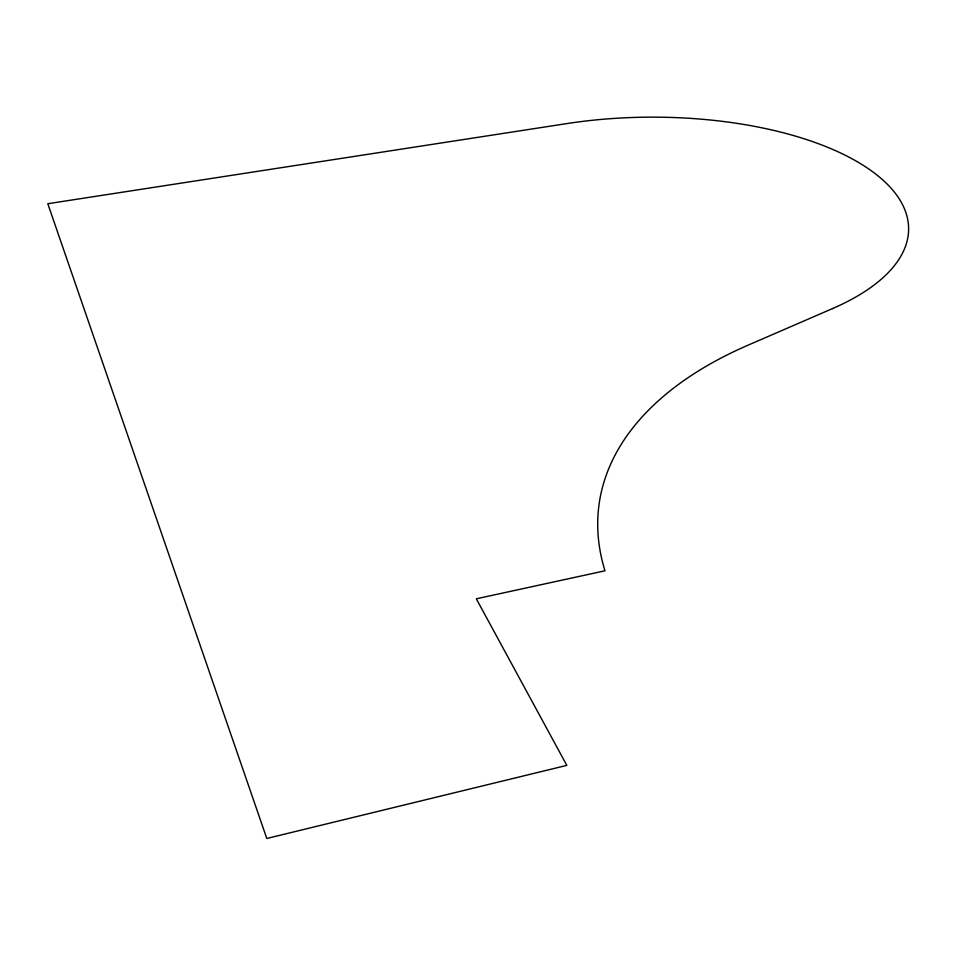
<?xml version="1.0" encoding="UTF-8"?>
<svg xmlns="http://www.w3.org/2000/svg" width="956" height="956" viewBox="0 0 956 956"><rect width="100%" height="100%" fill="white"/><g stroke="black" fill="none" stroke-linecap="round" stroke-linejoin="round"><path stroke-width="1.43" d="M832.545 308.573L747.903 345.247A497.419 267.274 7.6 0 0 604.981 570.792L476.303 598.803L566.824 765.374L266.796 838.472L47.8 203.724L566.932 123.575A256.638 112.007 -0.1 0 1 869.542 169.523A256.638 112.007 -0.1 0 1 832.545 308.573"/></g></svg>
